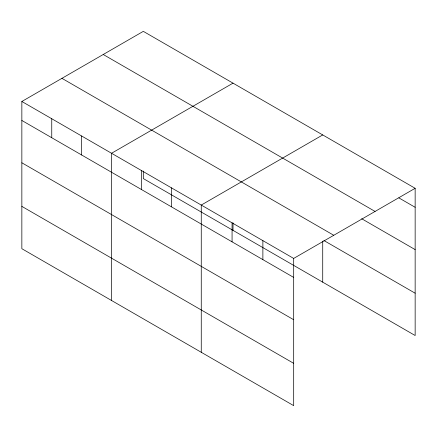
<?xml version="1.0" encoding="UTF-8"?>
<svg xmlns="http://www.w3.org/2000/svg" width="437" height="437" viewBox="0 0 437 437"><rect width="100%" height="100%" fill="white"/><g stroke="black" fill="none" stroke-linecap="round" stroke-linejoin="round"><path stroke-width="0.66" d="M21.85 101.482L293.686 258.425L293.686 405.645L21.85 248.702L21.85 101.482L143.314 31.355L415.15 188.298L415.15 335.518L143.314 178.575L143.314 171.069M233.019 83.145L111.555 153.272L111.555 300.492M322.724 134.935L201.26 205.062L201.26 352.282M293.686 258.425L415.15 188.298M398.872 197.89L415.15 207.285M103.23 54.499L375.066 211.437M361.672 218.729L415.15 249.603M61.934 78.338L333.77 235.281M323.888 240.514L415.15 293.2M21.85 120.47L293.686 277.413M21.85 162.788L293.686 319.731M21.85 206.384L293.686 363.327M322.724 241.208L322.724 282.16M262.877 240.64L262.877 259.627M233.019 222.859L233.019 230.365M232.069 222.854L232.069 241.841M171.359 187.801L171.359 206.788M141.457 170.539L141.457 189.527M81.653 136.011L81.653 154.998M51.752 118.744L51.752 137.731"/></g></svg>
